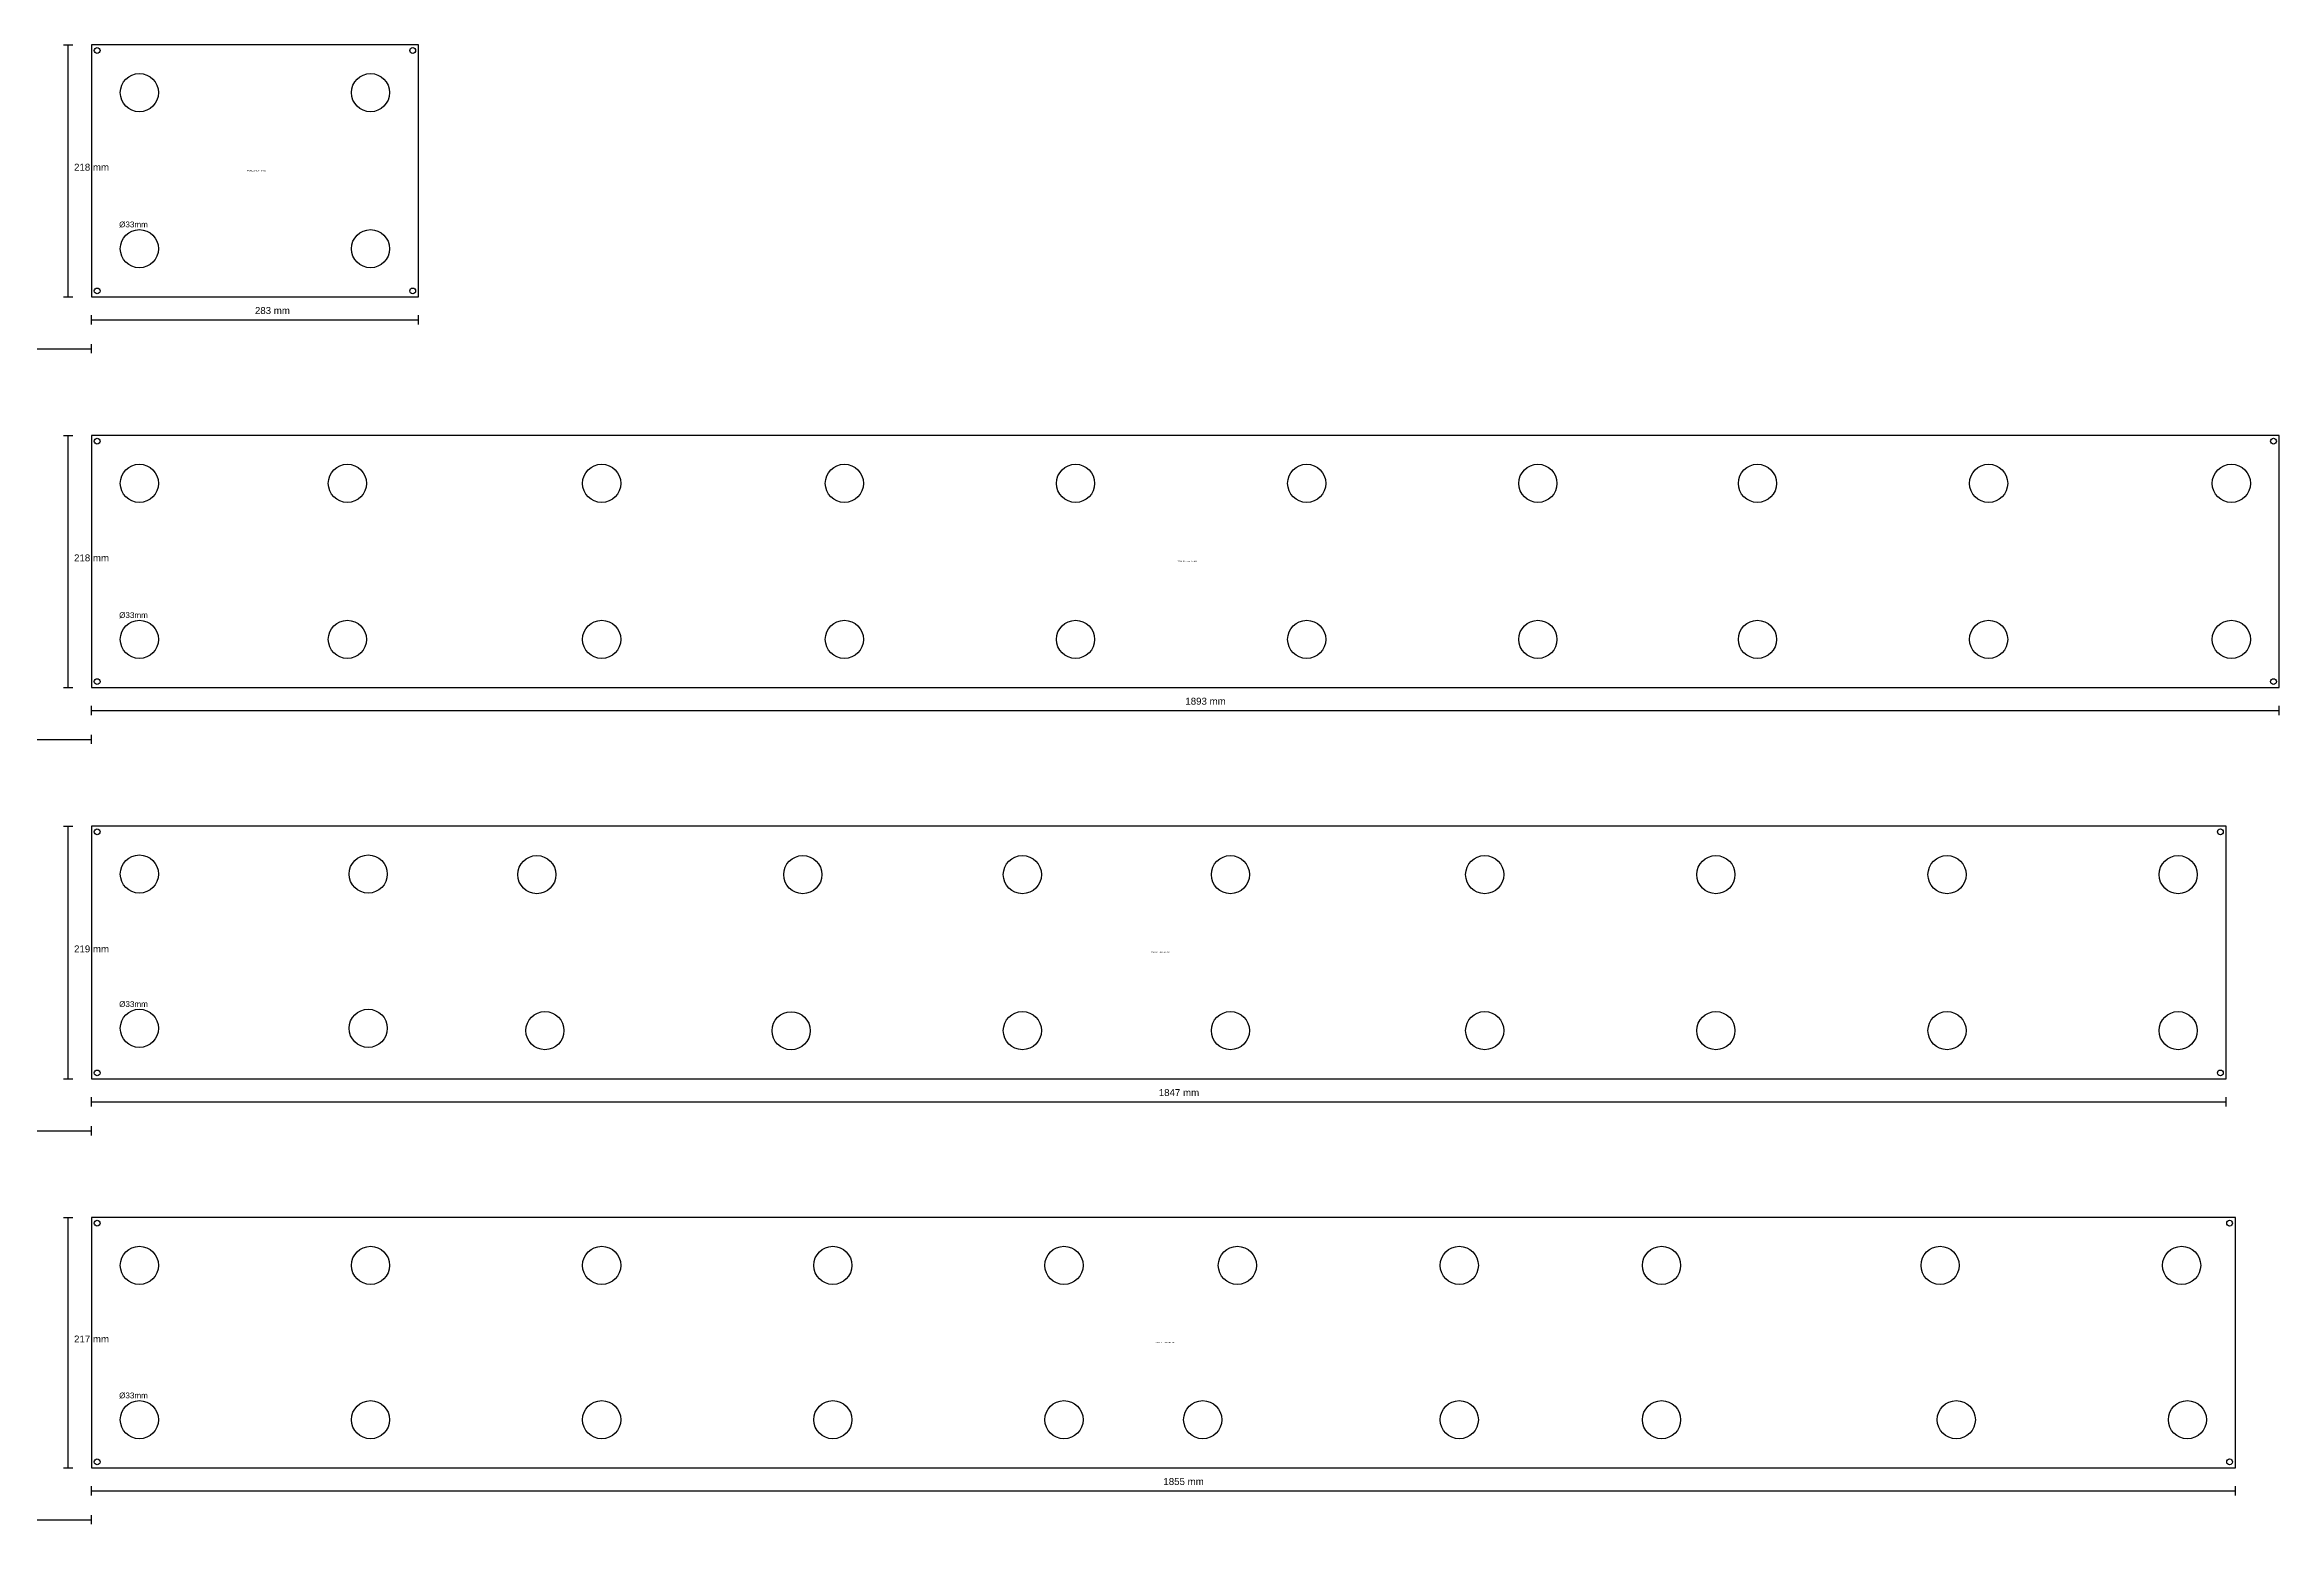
# Model space of a CAD drawing. Extents: x -8460 to 1973, y -4230 to 1658.
# Drawn here: x 40 to 1973, y 378 to 1658 of the extents above; entities that cross this region are included whole.
import ezdxf

# ---------------------------------------------------------------- set-up
doc = ezdxf.new("R2010")
doc.units = 0
for name, color, linetype in [('DIMS', 7, 'CONTINUOUS'), ('HOLES', 7, 'CONTINUOUS'), ('PLATE_OUTLINE', 1, 'CONTINUOUS'), ('SCREW_HOLES', 7, 'CONTINUOUS'), ('TEXT', 7, 'CONTINUOUS')]:
    doc.layers.add(name, color=color, linetype=linetype)
doc.styles.add('ARIAL', font='arial.ttf')

msp = doc.modelspace()

# ---------------------------------------------------------------- linework, layer by layer
at = {"layer": 'DIMS'}
for p, q in [((56, 1657.6), (64, 1657.6)), ((60, 1439.6), (60, 1657.6)), ((56, 1439.6), (64, 1439.6)), ((80, 1415.6), (80, 1423.6)), ((80, 1419.6), (363, 1419.6)), ((363, 1415.6), (363, 1423.6)), ((-8459.9, 1394.6), (80, 1394.6)), ((80, 1390.6), (80, 1398.6)), ((56, 1319.6), (64, 1319.6)), ((60, 1101.6), (60, 1319.6)), ((56, 1101.6), (64, 1101.6)), ((80, 1077.6), (80, 1085.6)), ((1973, 1077.6), (1973, 1085.6)), ((80, 1081.6), (1973, 1081.6)), ((-6449.9, 1056.6), (80, 1056.6)), ((80, 1052.6), (80, 1060.6)), ((56, 981.6), (64, 981.6)), ((60, 763), (60, 981.6)), ((56, 763), (64, 763)), ((80, 739), (80, 747)), ((80, 743), (1927, 743)), ((1927, 739), (1927, 747)), ((-4465.9, 718), (80, 718)), ((80, 714), (80, 722)), ((56, 643), (64, 643)), ((60, 426.5), (60, 643)), ((56, 426.5), (64, 426.5)), ((80, 402.5), (80, 410.5)), ((80, 406.5), (1935, 406.5)), ((1935, 402.5), (1935, 410.5)), ((-2522.9, 381.5), (80, 381.5)), ((80, 377.5), (80, 385.5))]:
    msp.add_line(p, q, dxfattribs=at)
at = {"layer": 'HOLES'}
for centre in [(121.5, 1616.1), (321.5, 1616.1), (121.5, 1481.1), (321.5, 1481.1), (121.5, 1278.1), (301.5, 1278.1), (521.5, 1278.1), (731.5, 1278.1), (931.5, 1278.1), (1131.5, 1278.1), (1331.5, 1278.1), (1521.5, 1278.1), (1721.5, 1278.1), (1931.5, 1278.1), (121.5, 1143.1), (301.5, 1143.1), (521.5, 1143.1), (731.5, 1143.1), (931.5, 1143.1), (1131.5, 1143.1), (1331.5, 1143.1), (1521.5, 1143.1), (1721.5, 1143.1), (1931.5, 1143.1), (121.5, 940.1), (319.5, 940.1), (465.4, 939.6), (695.5, 939.6), (885.5, 939.6), (1065.5, 939.6), (1285.5, 939.6), (1485.5, 939.6), (1685.5, 939.6), (1885.5, 939.6), (121.5, 806.6), (319.5, 806.6), (472.4, 804.6), (685.4, 804.5), (885.5, 804.6), (1065.5, 804.6), (1285.5, 804.6), (1485.5, 804.6), (1685.5, 804.6), (1885.5, 804.6), (121.5, 601.5), (321.5, 601.5), (521.5, 601.5), (721.5, 601.5), (921.5, 601.5), (1071.5, 601.5), (1263.5, 601.5), (1438.5, 601.5), (1679.5, 601.5), (1888.5, 601.5), (121.5, 468), (321.5, 468), (521.5, 468), (721.5, 468), (921.5, 468), (1041.5, 468), (1263.5, 468), (1438.5, 468), (1693.5, 468), (1893.5, 468)]:
    msp.add_circle(centre, 16.5, dxfattribs=at)
at = {"layer": 'PLATE_OUTLINE'}
for p, q in [((363, 1657.6), (80, 1657.6)), ((80, 1657.6), (80, 1439.6)), ((363, 1439.6), (363, 1657.6)), ((80, 1439.6), (363, 1439.6)), ((1973, 1319.6), (80, 1319.6)), ((80, 1319.6), (80, 1101.6)), ((1973, 1101.6), (1973, 1319.6)), ((80, 1101.6), (1973, 1101.6)), ((1927, 981.6), (80, 981.6)), ((80, 981.6), (80, 763)), ((1927, 763), (1927, 981.6)), ((80, 763), (1927, 763)), ((1935, 643), (80, 643)), ((80, 643), (80, 426.5)), ((1935, 426.5), (1935, 643)), ((80, 426.5), (1935, 426.5))]:
    msp.add_line(p, q, dxfattribs=at)
at = {"layer": 'SCREW_HOLES'}
for centre in [(85, 1652.6), (358, 1652.6), (85, 1444.6), (358, 1444.6), (85, 1314.6), (1968, 1314.6), (85, 1106.6), (1968, 1106.6), (85, 976.6), (1922, 976.6), (85, 768), (1922, 768), (85, 638), (1930, 638), (85, 431.5), (1930, 431.5)]:
    msp.add_circle(centre, 2.5, dxfattribs=at)

# ---------------------------------------------------------------- texts
at = {"layer": 'DIMS', "style": 'ARIAL'}
for s, p in [('218 mm', (65, 1548.6)), ('283 mm', (221.5, 1424.6)), ('218 mm', (65, 1210.6)), ('1893 mm', (1026.5, 1086.6)), ('219 mm', (65, 872.3)), ('1847 mm', (1003.5, 748)), ('217 mm', (65, 534.8)), ('1855 mm', (1007.5, 411.5))]:
    msp.add_text(s, height=6, dxfattribs=at).set_placement(p)
at = {"layer": 'TEXT', "style": 'ARIAL'}
for s, height, p in [('P7349_C1 - N1A-HS - 005', 1, (214.6, 1548.1)), ('Ø33mm', 5, (104, 1499.6)), ('P7349_C1 - N1A-HS - 004', 1, (1019.6, 1210.1)), ('Ø33mm', 5, (104, 1161.6)), ('P7349_C1 - N1A-HS - 003', 1, (996.6, 871.8)), ('Ø33mm', 5, (104, 825.1)), ('P7349_C1 - N1A-HS - 002', 1, (1000.6, 534.3)), ('Ø33mm', 5, (104, 486.5))]:
    msp.add_text(s, height=height, dxfattribs=at).set_placement(p)

doc.saveas('drawing.dxf')
